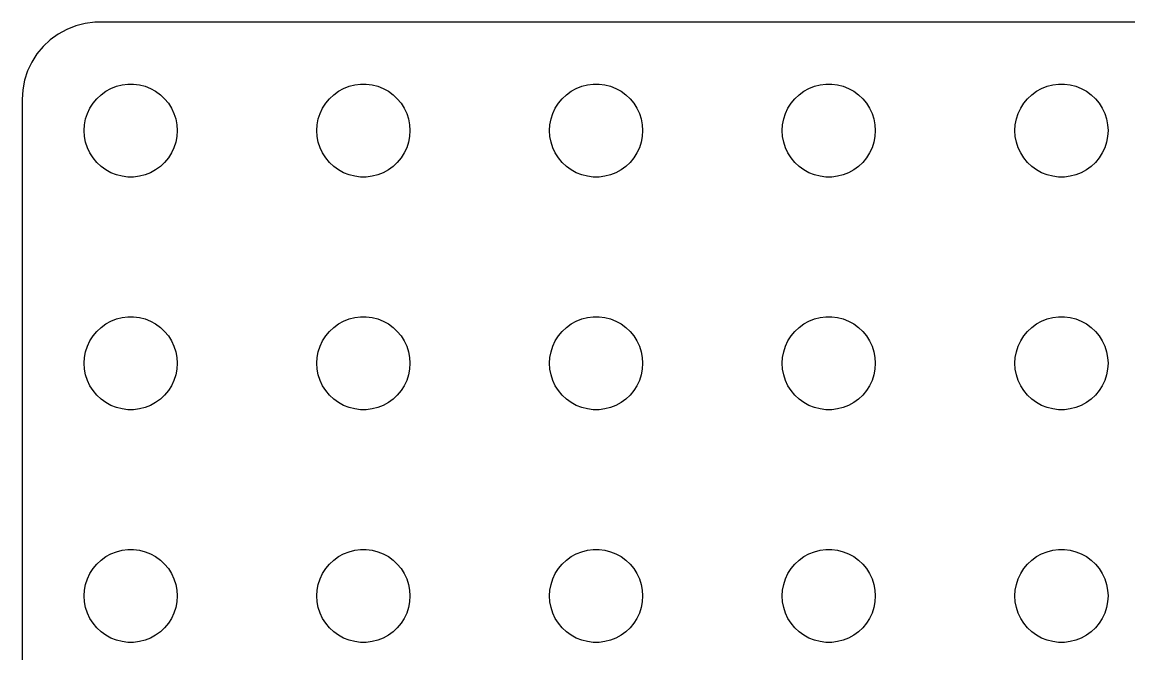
# Model space of a CAD drawing. Header units: metres. Extents: x -134 to 134, y -37 to 37.
# Drawn here: x -134.5 to -63.2, y -3.7 to 37 of the extents above; entities that cross this region are included whole.
import ezdxf

# ---------------------------------------------------------------- set-up
doc = ezdxf.new("R2010")
doc.units = ezdxf.units.M

msp = doc.modelspace()

# ---------------------------------------------------------------- linework, layer by layer
for p, q in [((-131.629, 36.5241), (-132.179, 36.2216)), ((-131.045, 36.7553), (-131.629, 36.5241)), ((-130.437, 36.9114), (-131.045, 36.7553)), ((-129.814, 36.9901), (-130.437, 36.9114)), ((129.814, 36.9901), (-129.814, 36.9901)), ((-132.687, 35.8526), (-133.145, 35.4227)), ((-132.179, 36.2216), (-132.687, 35.8526)), ((-133.145, 35.4227), (-133.545, 34.9389)), ((-133.882, 34.4088), (-134.149, 33.8406)), ((-133.545, 34.9389), (-133.882, 34.4088)), ((-134.149, 33.8406), (-134.343, 33.2434)), ((-134.343, 33.2434), (-134.461, 32.6267)), ((-128.777, 32.7145), (-128.427, 32.8532)), ((-128.427, 32.8532), (-128.062, 32.9469)), ((-128.062, 32.9469), (-127.688, 32.9941)), ((-127.688, 32.9941), (-127.312, 32.9941)), ((-127.312, 32.9941), (-126.938, 32.9469)), ((-126.938, 32.9469), (-126.573, 32.8532)), ((-126.573, 32.8532), (-126.223, 32.7145)), ((-113.777, 32.7145), (-113.427, 32.8532)), ((-113.427, 32.8532), (-113.062, 32.9469)), ((-113.062, 32.9469), (-112.688, 32.9941)), ((-112.688, 32.9941), (-112.312, 32.9941)), ((-112.312, 32.9941), (-111.938, 32.9469)), ((-111.938, 32.9469), (-111.573, 32.8532)), ((-111.573, 32.8532), (-111.223, 32.7145)), ((-98.7773, 32.7145), (-98.427, 32.8532)), ((-98.427, 32.8532), (-98.0621, 32.9469)), ((-98.0621, 32.9469), (-97.6884, 32.9941)), ((-97.6884, 32.9941), (-97.3116, 32.9941)), ((-97.3116, 32.9941), (-96.9379, 32.9469)), ((-96.9379, 32.9469), (-96.573, 32.8532)), ((-96.573, 32.8532), (-96.2227, 32.7145)), ((-83.7773, 32.7145), (-83.427, 32.8532)), ((-83.427, 32.8532), (-83.0621, 32.9469)), ((-83.0621, 32.9469), (-82.6884, 32.9941)), ((-82.6884, 32.9941), (-82.3116, 32.9941)), ((-82.3116, 32.9941), (-81.9379, 32.9469)), ((-81.9379, 32.9469), (-81.573, 32.8532)), ((-81.573, 32.8532), (-81.2227, 32.7145)), ((-68.7773, 32.7145), (-68.427, 32.8532)), ((-68.427, 32.8532), (-68.0621, 32.9469)), ((-68.0621, 32.9469), (-67.6884, 32.9941)), ((-67.6884, 32.9941), (-67.3116, 32.9941)), ((-67.3116, 32.9941), (-66.9379, 32.9469)), ((-66.9379, 32.9469), (-66.573, 32.8532)), ((-66.573, 32.8532), (-66.2227, 32.7145)), ((-134.461, 32.6267), (-134.5, 32)), ((-129.687, 32.0536), (-129.412, 32.3115)), ((-129.412, 32.3115), (-129.107, 32.533)), ((-129.107, 32.533), (-128.777, 32.7145)), ((-126.223, 32.7145), (-125.893, 32.533)), ((-125.893, 32.533), (-125.588, 32.3115)), ((-125.588, 32.3115), (-125.313, 32.0536)), ((-114.687, 32.0536), (-114.412, 32.3115)), ((-114.412, 32.3115), (-114.107, 32.533)), ((-114.107, 32.533), (-113.777, 32.7145)), ((-111.223, 32.7145), (-110.893, 32.533)), ((-110.893, 32.533), (-110.588, 32.3115)), ((-110.588, 32.3115), (-110.313, 32.0536)), ((-99.6869, 32.0536), (-99.4123, 32.3115)), ((-99.4123, 32.3115), (-99.1075, 32.533)), ((-99.1075, 32.533), (-98.7773, 32.7145)), ((-96.2227, 32.7145), (-95.8925, 32.533)), ((-95.8925, 32.533), (-95.5877, 32.3115)), ((-95.5877, 32.3115), (-95.3131, 32.0536)), ((-84.6869, 32.0536), (-84.4123, 32.3115)), ((-84.4123, 32.3115), (-84.1075, 32.533)), ((-84.1075, 32.533), (-83.7773, 32.7145)), ((-81.2227, 32.7145), (-80.8925, 32.533)), ((-80.8925, 32.533), (-80.5877, 32.3115)), ((-80.5877, 32.3115), (-80.3131, 32.0536)), ((-69.6869, 32.0536), (-69.4123, 32.3115)), ((-69.4123, 32.3115), (-69.1075, 32.533)), ((-69.1075, 32.533), (-68.7773, 32.7145)), ((-66.2227, 32.7145), (-65.8925, 32.533)), ((-65.8925, 32.533), (-65.5877, 32.3115)), ((-65.5877, 32.3115), (-65.3131, 32.0536)), ((-134.5, 32), (-134.5, -32)), ((-130.289, 31.1044), (-130.129, 31.4453)), ((-130.129, 31.4453), (-129.927, 31.7634)), ((-129.927, 31.7634), (-129.687, 32.0536)), ((-125.313, 32.0536), (-125.073, 31.7634)), ((-125.073, 31.7634), (-124.871, 31.4453)), ((-124.871, 31.4453), (-124.711, 31.1044)), ((-115.289, 31.1044), (-115.129, 31.4453)), ((-115.129, 31.4453), (-114.927, 31.7634)), ((-114.927, 31.7634), (-114.687, 32.0536)), ((-110.313, 32.0536), (-110.073, 31.7634)), ((-110.073, 31.7634), (-109.871, 31.4453)), ((-109.871, 31.4453), (-109.711, 31.1044)), ((-100.289, 31.1044), (-100.129, 31.4453)), ((-100.129, 31.4453), (-99.927, 31.7634)), ((-99.927, 31.7634), (-99.6869, 32.0536)), ((-95.3131, 32.0536), (-95.073, 31.7634)), ((-95.073, 31.7634), (-94.8711, 31.4453)), ((-94.8711, 31.4453), (-94.7107, 31.1044)), ((-85.2893, 31.1044), (-85.1289, 31.4453)), ((-85.1289, 31.4453), (-84.927, 31.7634)), ((-84.927, 31.7634), (-84.6869, 32.0536)), ((-80.3131, 32.0536), (-80.073, 31.7634)), ((-80.073, 31.7634), (-79.8711, 31.4453)), ((-79.8711, 31.4453), (-79.7107, 31.1044)), ((-70.2893, 31.1044), (-70.1289, 31.4453)), ((-70.1289, 31.4453), (-69.927, 31.7634)), ((-69.927, 31.7634), (-69.6869, 32.0536)), ((-65.3131, 32.0536), (-65.073, 31.7634)), ((-65.073, 31.7634), (-64.8711, 31.4453)), ((-64.8711, 31.4453), (-64.7107, 31.1044)), ((-130.476, 30.376), (-130.406, 30.7461)), ((-130.406, 30.7461), (-130.289, 31.1044)), ((-124.711, 31.1044), (-124.594, 30.7461)), ((-124.594, 30.7461), (-124.524, 30.376)), ((-115.476, 30.376), (-115.406, 30.7461)), ((-115.406, 30.7461), (-115.289, 31.1044)), ((-109.711, 31.1044), (-109.594, 30.7461)), ((-109.594, 30.7461), (-109.524, 30.376)), ((-100.476, 30.376), (-100.406, 30.7461)), ((-100.406, 30.7461), (-100.289, 31.1044)), ((-94.7107, 31.1044), (-94.5943, 30.7461)), ((-94.5943, 30.7461), (-94.5237, 30.376)), ((-85.4763, 30.376), (-85.4057, 30.7461)), ((-85.4057, 30.7461), (-85.2893, 31.1044)), ((-79.7107, 31.1044), (-79.5943, 30.7461)), ((-79.5943, 30.7461), (-79.5237, 30.376)), ((-70.4763, 30.376), (-70.4057, 30.7461)), ((-70.4057, 30.7461), (-70.2893, 31.1044)), ((-64.7107, 31.1044), (-64.5943, 30.7461)), ((-64.5943, 30.7461), (-64.5237, 30.376)), ((-130.5, 30), (-130.476, 30.376)), ((-130.476, 29.624), (-130.5, 30)), ((-124.524, 30.376), (-124.5, 30)), ((-124.5, 30), (-124.524, 29.624)), ((-115.5, 30), (-115.476, 30.376)), ((-115.476, 29.624), (-115.5, 30)), ((-109.524, 30.376), (-109.5, 30)), ((-109.5, 30), (-109.524, 29.624)), ((-100.5, 30), (-100.476, 30.376)), ((-100.476, 29.624), (-100.5, 30)), ((-94.5237, 30.376), (-94.5, 30)), ((-94.5, 30), (-94.5237, 29.624)), ((-85.5, 30), (-85.4763, 30.376)), ((-85.4763, 29.624), (-85.5, 30)), ((-79.5237, 30.376), (-79.5, 30)), ((-79.5, 30), (-79.5237, 29.624)), ((-70.5, 30), (-70.4763, 30.376)), ((-70.4763, 29.624), (-70.5, 30)), ((-64.5237, 30.376), (-64.5, 30)), ((-64.5, 30), (-64.5237, 29.624)), ((-130.406, 29.2539), (-130.476, 29.624)), ((-130.289, 28.8956), (-130.406, 29.2539)), ((-124.594, 29.2539), (-124.711, 28.8956)), ((-124.524, 29.624), (-124.594, 29.2539)), ((-115.406, 29.2539), (-115.476, 29.624)), ((-115.289, 28.8956), (-115.406, 29.2539)), ((-109.594, 29.2539), (-109.711, 28.8956)), ((-109.524, 29.624), (-109.594, 29.2539)), ((-100.406, 29.2539), (-100.476, 29.624)), ((-100.289, 28.8956), (-100.406, 29.2539)), ((-94.5943, 29.2539), (-94.7107, 28.8956)), ((-94.5237, 29.624), (-94.5943, 29.2539)), ((-85.4057, 29.2539), (-85.4763, 29.624)), ((-85.2893, 28.8956), (-85.4057, 29.2539)), ((-79.5943, 29.2539), (-79.7107, 28.8956)), ((-79.5237, 29.624), (-79.5943, 29.2539)), ((-70.4057, 29.2539), (-70.4763, 29.624)), ((-70.2893, 28.8956), (-70.4057, 29.2539)), ((-64.5943, 29.2539), (-64.7107, 28.8956)), ((-64.5237, 29.624), (-64.5943, 29.2539)), ((-130.129, 28.5547), (-130.289, 28.8956)), ((-129.927, 28.2366), (-130.129, 28.5547)), ((-124.871, 28.5547), (-125.073, 28.2366)), ((-124.711, 28.8956), (-124.871, 28.5547)), ((-115.129, 28.5547), (-115.289, 28.8956)), ((-114.927, 28.2366), (-115.129, 28.5547)), ((-109.871, 28.5547), (-110.073, 28.2366)), ((-109.711, 28.8956), (-109.871, 28.5547)), ((-100.129, 28.5547), (-100.289, 28.8956)), ((-99.927, 28.2366), (-100.129, 28.5547)), ((-94.8711, 28.5547), (-95.073, 28.2366)), ((-94.7107, 28.8956), (-94.8711, 28.5547)), ((-85.1289, 28.5547), (-85.2893, 28.8956)), ((-84.927, 28.2366), (-85.1289, 28.5547)), ((-79.8711, 28.5547), (-80.073, 28.2366)), ((-79.7107, 28.8956), (-79.8711, 28.5547)), ((-70.1289, 28.5547), (-70.2893, 28.8956)), ((-69.927, 28.2366), (-70.1289, 28.5547)), ((-64.8711, 28.5547), (-65.073, 28.2366)), ((-64.7107, 28.8956), (-64.8711, 28.5547)), ((-129.687, 27.9464), (-129.927, 28.2366)), ((-129.412, 27.6884), (-129.687, 27.9464)), ((-125.313, 27.9464), (-125.588, 27.6884)), ((-125.073, 28.2366), (-125.313, 27.9464)), ((-114.687, 27.9464), (-114.927, 28.2366)), ((-114.412, 27.6884), (-114.687, 27.9464)), ((-110.313, 27.9464), (-110.588, 27.6884)), ((-110.073, 28.2366), (-110.313, 27.9464)), ((-99.6869, 27.9464), (-99.927, 28.2366)), ((-99.4123, 27.6884), (-99.6869, 27.9464)), ((-95.3131, 27.9464), (-95.5877, 27.6884)), ((-95.073, 28.2366), (-95.3131, 27.9464)), ((-84.6869, 27.9464), (-84.927, 28.2366)), ((-84.4123, 27.6884), (-84.6869, 27.9464)), ((-80.3131, 27.9464), (-80.5877, 27.6884)), ((-80.073, 28.2366), (-80.3131, 27.9464)), ((-69.6869, 27.9464), (-69.927, 28.2366)), ((-69.4123, 27.6884), (-69.6869, 27.9464)), ((-65.3131, 27.9464), (-65.5877, 27.6884)), ((-65.073, 28.2366), (-65.3131, 27.9464)), ((-129.107, 27.467), (-129.412, 27.6884)), ((-128.777, 27.2855), (-129.107, 27.467)), ((-128.427, 27.1468), (-128.777, 27.2855)), ((-128.062, 27.0531), (-128.427, 27.1468)), ((-126.573, 27.1468), (-126.938, 27.0531)), ((-126.223, 27.2855), (-126.573, 27.1468)), ((-125.893, 27.467), (-126.223, 27.2855)), ((-125.588, 27.6884), (-125.893, 27.467)), ((-114.107, 27.467), (-114.412, 27.6884)), ((-113.777, 27.2855), (-114.107, 27.467)), ((-113.427, 27.1468), (-113.777, 27.2855)), ((-113.062, 27.0531), (-113.427, 27.1468)), ((-111.573, 27.1468), (-111.938, 27.0531)), ((-111.223, 27.2855), (-111.573, 27.1468)), ((-110.893, 27.467), (-111.223, 27.2855)), ((-110.588, 27.6884), (-110.893, 27.467)), ((-99.1075, 27.467), (-99.4123, 27.6884)), ((-98.7773, 27.2855), (-99.1075, 27.467)), ((-98.427, 27.1468), (-98.7773, 27.2855)), ((-98.0621, 27.0531), (-98.427, 27.1468)), ((-96.573, 27.1468), (-96.9379, 27.0531)), ((-96.2227, 27.2855), (-96.573, 27.1468)), ((-95.8925, 27.467), (-96.2227, 27.2855)), ((-95.5877, 27.6884), (-95.8925, 27.467)), ((-84.1075, 27.467), (-84.4123, 27.6884)), ((-83.7773, 27.2855), (-84.1075, 27.467)), ((-83.427, 27.1468), (-83.7773, 27.2855)), ((-83.0621, 27.0531), (-83.427, 27.1468)), ((-81.573, 27.1468), (-81.9379, 27.0531)), ((-81.2227, 27.2855), (-81.573, 27.1468)), ((-80.8925, 27.467), (-81.2227, 27.2855)), ((-80.5877, 27.6884), (-80.8925, 27.467)), ((-69.1075, 27.467), (-69.4123, 27.6884)), ((-68.7773, 27.2855), (-69.1075, 27.467)), ((-68.427, 27.1468), (-68.7773, 27.2855)), ((-68.0621, 27.0531), (-68.427, 27.1468)), ((-66.573, 27.1468), (-66.9379, 27.0531)), ((-66.2227, 27.2855), (-66.573, 27.1468)), ((-65.8925, 27.467), (-66.2227, 27.2855)), ((-65.5877, 27.6884), (-65.8925, 27.467)), ((-127.688, 27.0059), (-128.062, 27.0531)), ((-127.312, 27.0059), (-127.688, 27.0059)), ((-126.938, 27.0531), (-127.312, 27.0059)), ((-112.688, 27.0059), (-113.062, 27.0531)), ((-112.312, 27.0059), (-112.688, 27.0059)), ((-111.938, 27.0531), (-112.312, 27.0059)), ((-97.6884, 27.0059), (-98.0621, 27.0531)), ((-97.3116, 27.0059), (-97.6884, 27.0059)), ((-96.9379, 27.0531), (-97.3116, 27.0059)), ((-82.6884, 27.0059), (-83.0621, 27.0531)), ((-82.3116, 27.0059), (-82.6884, 27.0059)), ((-81.9379, 27.0531), (-82.3116, 27.0059)), ((-67.6884, 27.0059), (-68.0621, 27.0531)), ((-67.3116, 27.0059), (-67.6884, 27.0059)), ((-66.9379, 27.0531), (-67.3116, 27.0059)), ((-128.777, 17.7145), (-128.427, 17.8532)), ((-128.427, 17.8532), (-128.062, 17.9469)), ((-128.062, 17.9469), (-127.688, 17.9941)), ((-127.688, 17.9941), (-127.312, 17.9941)), ((-127.312, 17.9941), (-126.938, 17.9469)), ((-126.938, 17.9469), (-126.573, 17.8532)), ((-126.573, 17.8532), (-126.223, 17.7145)), ((-113.777, 17.7145), (-113.427, 17.8532)), ((-113.427, 17.8532), (-113.062, 17.9469)), ((-113.062, 17.9469), (-112.688, 17.9941)), ((-112.688, 17.9941), (-112.312, 17.9941)), ((-112.312, 17.9941), (-111.938, 17.9469)), ((-111.938, 17.9469), (-111.573, 17.8532)), ((-111.573, 17.8532), (-111.223, 17.7145)), ((-98.7773, 17.7145), (-98.427, 17.8532)), ((-98.427, 17.8532), (-98.0621, 17.9469)), ((-98.0621, 17.9469), (-97.6884, 17.9941)), ((-97.6884, 17.9941), (-97.3116, 17.9941)), ((-97.3116, 17.9941), (-96.9379, 17.9469)), ((-96.9379, 17.9469), (-96.573, 17.8532)), ((-96.573, 17.8532), (-96.2227, 17.7145)), ((-83.7773, 17.7145), (-83.427, 17.8532)), ((-83.427, 17.8532), (-83.0621, 17.9469)), ((-83.0621, 17.9469), (-82.6884, 17.9941)), ((-82.6884, 17.9941), (-82.3116, 17.9941)), ((-82.3116, 17.9941), (-81.9379, 17.9469)), ((-81.9379, 17.9469), (-81.573, 17.8532)), ((-81.573, 17.8532), (-81.2227, 17.7145)), ((-68.7773, 17.7145), (-68.427, 17.8532)), ((-68.427, 17.8532), (-68.0621, 17.9469)), ((-68.0621, 17.9469), (-67.6884, 17.9941)), ((-67.6884, 17.9941), (-67.3116, 17.9941)), ((-67.3116, 17.9941), (-66.9379, 17.9469)), ((-66.9379, 17.9469), (-66.573, 17.8532)), ((-66.573, 17.8532), (-66.2227, 17.7145)), ((-129.687, 17.0536), (-129.412, 17.3115)), ((-129.412, 17.3115), (-129.107, 17.533)), ((-129.107, 17.533), (-128.777, 17.7145)), ((-126.223, 17.7145), (-125.893, 17.533)), ((-125.893, 17.533), (-125.588, 17.3115)), ((-125.588, 17.3115), (-125.313, 17.0536)), ((-114.687, 17.0536), (-114.412, 17.3115)), ((-114.412, 17.3115), (-114.107, 17.533)), ((-114.107, 17.533), (-113.777, 17.7145)), ((-111.223, 17.7145), (-110.893, 17.533)), ((-110.893, 17.533), (-110.588, 17.3115)), ((-110.588, 17.3115), (-110.313, 17.0536)), ((-99.6869, 17.0536), (-99.4123, 17.3115)), ((-99.4123, 17.3115), (-99.1075, 17.533)), ((-99.1075, 17.533), (-98.7773, 17.7145)), ((-96.2227, 17.7145), (-95.8925, 17.533)), ((-95.8925, 17.533), (-95.5877, 17.3115)), ((-95.5877, 17.3115), (-95.3131, 17.0536)), ((-84.6869, 17.0536), (-84.4123, 17.3115)), ((-84.4123, 17.3115), (-84.1075, 17.533)), ((-84.1075, 17.533), (-83.7773, 17.7145)), ((-81.2227, 17.7145), (-80.8925, 17.533)), ((-80.8925, 17.533), (-80.5877, 17.3115)), ((-80.5877, 17.3115), (-80.3131, 17.0536)), ((-69.6869, 17.0536), (-69.4123, 17.3115)), ((-69.4123, 17.3115), (-69.1075, 17.533)), ((-69.1075, 17.533), (-68.7773, 17.7145)), ((-66.2227, 17.7145), (-65.8925, 17.533)), ((-65.8925, 17.533), (-65.5877, 17.3115)), ((-65.5877, 17.3115), (-65.3131, 17.0536)), ((-130.289, 16.1044), (-130.129, 16.4453)), ((-130.129, 16.4453), (-129.927, 16.7634)), ((-129.927, 16.7634), (-129.687, 17.0536)), ((-125.313, 17.0536), (-125.073, 16.7634)), ((-125.073, 16.7634), (-124.871, 16.4453)), ((-124.871, 16.4453), (-124.711, 16.1044)), ((-115.289, 16.1044), (-115.129, 16.4453)), ((-115.129, 16.4453), (-114.927, 16.7634)), ((-114.927, 16.7634), (-114.687, 17.0536)), ((-110.313, 17.0536), (-110.073, 16.7634)), ((-110.073, 16.7634), (-109.871, 16.4453)), ((-109.871, 16.4453), (-109.711, 16.1044)), ((-100.289, 16.1044), (-100.129, 16.4453)), ((-100.129, 16.4453), (-99.927, 16.7634)), ((-99.927, 16.7634), (-99.6869, 17.0536)), ((-95.3131, 17.0536), (-95.073, 16.7634)), ((-95.073, 16.7634), (-94.8711, 16.4453)), ((-94.8711, 16.4453), (-94.7107, 16.1044)), ((-85.2893, 16.1044), (-85.1289, 16.4453)), ((-85.1289, 16.4453), (-84.927, 16.7634)), ((-84.927, 16.7634), (-84.6869, 17.0536)), ((-80.3131, 17.0536), (-80.073, 16.7634)), ((-80.073, 16.7634), (-79.8711, 16.4453)), ((-79.8711, 16.4453), (-79.7107, 16.1044)), ((-70.2893, 16.1044), (-70.1289, 16.4453)), ((-70.1289, 16.4453), (-69.927, 16.7634)), ((-69.927, 16.7634), (-69.6869, 17.0536)), ((-65.3131, 17.0536), (-65.073, 16.7634)), ((-65.073, 16.7634), (-64.8711, 16.4453)), ((-64.8711, 16.4453), (-64.7107, 16.1044)), ((-130.476, 15.376), (-130.406, 15.7461)), ((-130.406, 15.7461), (-130.289, 16.1044)), ((-124.711, 16.1044), (-124.594, 15.7461)), ((-124.594, 15.7461), (-124.524, 15.376)), ((-115.476, 15.376), (-115.406, 15.7461)), ((-115.406, 15.7461), (-115.289, 16.1044)), ((-109.711, 16.1044), (-109.594, 15.7461)), ((-109.594, 15.7461), (-109.524, 15.376)), ((-100.476, 15.376), (-100.406, 15.7461)), ((-100.406, 15.7461), (-100.289, 16.1044)), ((-94.7107, 16.1044), (-94.5943, 15.7461)), ((-94.5943, 15.7461), (-94.5237, 15.376)), ((-85.4763, 15.376), (-85.4057, 15.7461)), ((-85.4057, 15.7461), (-85.2893, 16.1044)), ((-79.7107, 16.1044), (-79.5943, 15.7461)), ((-79.5943, 15.7461), (-79.5237, 15.376)), ((-70.4763, 15.376), (-70.4057, 15.7461)), ((-70.4057, 15.7461), (-70.2893, 16.1044)), ((-64.7107, 16.1044), (-64.5943, 15.7461)), ((-64.5943, 15.7461), (-64.5237, 15.376)), ((-130.5, 15), (-130.476, 15.376)), ((-130.476, 14.624), (-130.5, 15)), ((-124.524, 15.376), (-124.5, 15)), ((-124.5, 15), (-124.524, 14.624)), ((-115.5, 15), (-115.476, 15.376)), ((-115.476, 14.624), (-115.5, 15)), ((-109.524, 15.376), (-109.5, 15)), ((-109.5, 15), (-109.524, 14.624)), ((-100.5, 15), (-100.476, 15.376)), ((-100.476, 14.624), (-100.5, 15)), ((-94.5237, 15.376), (-94.5, 15)), ((-94.5, 15), (-94.5237, 14.624)), ((-85.5, 15), (-85.4763, 15.376)), ((-85.4763, 14.624), (-85.5, 15)), ((-79.5237, 15.376), (-79.5, 15)), ((-79.5, 15), (-79.5237, 14.624)), ((-70.5, 15), (-70.4763, 15.376)), ((-70.4763, 14.624), (-70.5, 15)), ((-64.5237, 15.376), (-64.5, 15)), ((-64.5, 15), (-64.5237, 14.624)), ((-130.406, 14.2539), (-130.476, 14.624)), ((-124.524, 14.624), (-124.594, 14.2539)), ((-115.406, 14.2539), (-115.476, 14.624)), ((-109.524, 14.624), (-109.594, 14.2539)), ((-100.406, 14.2539), (-100.476, 14.624)), ((-94.5237, 14.624), (-94.5943, 14.2539)), ((-85.4057, 14.2539), (-85.4763, 14.624)), ((-79.5237, 14.624), (-79.5943, 14.2539)), ((-70.4057, 14.2539), (-70.4763, 14.624)), ((-64.5237, 14.624), (-64.5943, 14.2539)), ((-130.289, 13.8956), (-130.406, 14.2539)), ((-130.129, 13.5547), (-130.289, 13.8956)), ((-124.711, 13.8956), (-124.871, 13.5547)), ((-124.594, 14.2539), (-124.711, 13.8956)), ((-115.289, 13.8956), (-115.406, 14.2539)), ((-115.129, 13.5547), (-115.289, 13.8956)), ((-109.711, 13.8956), (-109.871, 13.5547)), ((-109.594, 14.2539), (-109.711, 13.8956)), ((-100.289, 13.8956), (-100.406, 14.2539)), ((-100.129, 13.5547), (-100.289, 13.8956)), ((-94.7107, 13.8956), (-94.8711, 13.5547)), ((-94.5943, 14.2539), (-94.7107, 13.8956)), ((-85.2893, 13.8956), (-85.4057, 14.2539)), ((-85.1289, 13.5547), (-85.2893, 13.8956)), ((-79.7107, 13.8956), (-79.8711, 13.5547)), ((-79.5943, 14.2539), (-79.7107, 13.8956)), ((-70.2893, 13.8956), (-70.4057, 14.2539)), ((-70.1289, 13.5547), (-70.2893, 13.8956)), ((-64.7107, 13.8956), (-64.8711, 13.5547)), ((-64.5943, 14.2539), (-64.7107, 13.8956)), ((-129.927, 13.2366), (-130.129, 13.5547)), ((-129.687, 12.9464), (-129.927, 13.2366)), ((-129.412, 12.6884), (-129.687, 12.9464)), ((-125.313, 12.9464), (-125.588, 12.6884)), ((-125.073, 13.2366), (-125.313, 12.9464)), ((-124.871, 13.5547), (-125.073, 13.2366)), ((-114.927, 13.2366), (-115.129, 13.5547)), ((-114.687, 12.9464), (-114.927, 13.2366)), ((-114.412, 12.6884), (-114.687, 12.9464)), ((-110.313, 12.9464), (-110.588, 12.6884)), ((-110.073, 13.2366), (-110.313, 12.9464)), ((-109.871, 13.5547), (-110.073, 13.2366)), ((-99.927, 13.2366), (-100.129, 13.5547)), ((-99.6869, 12.9464), (-99.927, 13.2366)), ((-99.4123, 12.6884), (-99.6869, 12.9464)), ((-95.3131, 12.9464), (-95.5877, 12.6884)), ((-95.073, 13.2366), (-95.3131, 12.9464)), ((-94.8711, 13.5547), (-95.073, 13.2366)), ((-84.927, 13.2366), (-85.1289, 13.5547)), ((-84.6869, 12.9464), (-84.927, 13.2366)), ((-84.4123, 12.6884), (-84.6869, 12.9464)), ((-80.3131, 12.9464), (-80.5877, 12.6884)), ((-80.073, 13.2366), (-80.3131, 12.9464)), ((-79.8711, 13.5547), (-80.073, 13.2366)), ((-69.927, 13.2366), (-70.1289, 13.5547)), ((-69.6869, 12.9464), (-69.927, 13.2366)), ((-69.4123, 12.6884), (-69.6869, 12.9464)), ((-65.3131, 12.9464), (-65.5877, 12.6884)), ((-65.073, 13.2366), (-65.3131, 12.9464)), ((-64.8711, 13.5547), (-65.073, 13.2366)), ((-129.107, 12.467), (-129.412, 12.6884)), ((-128.777, 12.2855), (-129.107, 12.467)), ((-128.427, 12.1468), (-128.777, 12.2855)), ((-128.062, 12.0531), (-128.427, 12.1468)), ((-126.573, 12.1468), (-126.938, 12.0531)), ((-126.223, 12.2855), (-126.573, 12.1468)), ((-125.893, 12.467), (-126.223, 12.2855)), ((-125.588, 12.6884), (-125.893, 12.467)), ((-114.107, 12.467), (-114.412, 12.6884)), ((-113.777, 12.2855), (-114.107, 12.467)), ((-113.427, 12.1468), (-113.777, 12.2855)), ((-113.062, 12.0531), (-113.427, 12.1468)), ((-111.573, 12.1468), (-111.938, 12.0531)), ((-111.223, 12.2855), (-111.573, 12.1468)), ((-110.893, 12.467), (-111.223, 12.2855)), ((-110.588, 12.6884), (-110.893, 12.467)), ((-99.1075, 12.467), (-99.4123, 12.6884)), ((-98.7773, 12.2855), (-99.1075, 12.467)), ((-98.427, 12.1468), (-98.7773, 12.2855)), ((-98.0621, 12.0531), (-98.427, 12.1468)), ((-96.573, 12.1468), (-96.9379, 12.0531)), ((-96.2227, 12.2855), (-96.573, 12.1468)), ((-95.8925, 12.467), (-96.2227, 12.2855)), ((-95.5877, 12.6884), (-95.8925, 12.467)), ((-84.1075, 12.467), (-84.4123, 12.6884)), ((-83.7773, 12.2855), (-84.1075, 12.467)), ((-83.427, 12.1468), (-83.7773, 12.2855)), ((-83.0621, 12.0531), (-83.427, 12.1468)), ((-81.573, 12.1468), (-81.9379, 12.0531)), ((-81.2227, 12.2855), (-81.573, 12.1468)), ((-80.8925, 12.467), (-81.2227, 12.2855)), ((-80.5877, 12.6884), (-80.8925, 12.467)), ((-69.1075, 12.467), (-69.4123, 12.6884)), ((-68.7773, 12.2855), (-69.1075, 12.467)), ((-68.427, 12.1468), (-68.7773, 12.2855)), ((-68.0621, 12.0531), (-68.427, 12.1468)), ((-66.573, 12.1468), (-66.9379, 12.0531)), ((-66.2227, 12.2855), (-66.573, 12.1468)), ((-65.8925, 12.467), (-66.2227, 12.2855)), ((-65.5877, 12.6884), (-65.8925, 12.467)), ((-127.688, 12.0059), (-128.062, 12.0531)), ((-127.312, 12.0059), (-127.688, 12.0059)), ((-126.938, 12.0531), (-127.312, 12.0059)), ((-112.688, 12.0059), (-113.062, 12.0531)), ((-112.312, 12.0059), (-112.688, 12.0059)), ((-111.938, 12.0531), (-112.312, 12.0059)), ((-97.6884, 12.0059), (-98.0621, 12.0531)), ((-97.3116, 12.0059), (-97.6884, 12.0059)), ((-96.9379, 12.0531), (-97.3116, 12.0059)), ((-82.6884, 12.0059), (-83.0621, 12.0531)), ((-82.3116, 12.0059), (-82.6884, 12.0059)), ((-81.9379, 12.0531), (-82.3116, 12.0059)), ((-67.6884, 12.0059), (-68.0621, 12.0531)), ((-67.3116, 12.0059), (-67.6884, 12.0059)), ((-66.9379, 12.0531), (-67.3116, 12.0059)), ((-128.427, 2.85316), (-128.062, 2.94685)), ((-128.062, 2.94685), (-127.688, 2.99408)), ((-127.688, 2.99408), (-127.312, 2.99408)), ((-127.312, 2.99408), (-126.938, 2.94685)), ((-126.938, 2.94685), (-126.573, 2.85316)), ((-113.427, 2.85316), (-113.062, 2.94685)), ((-113.062, 2.94685), (-112.688, 2.99408)), ((-112.688, 2.99408), (-112.312, 2.99408)), ((-112.312, 2.99408), (-111.938, 2.94685)), ((-111.938, 2.94685), (-111.573, 2.85316)), ((-98.427, 2.85316), (-98.0621, 2.94685)), ((-98.0621, 2.94685), (-97.6884, 2.99408)), ((-97.6884, 2.99408), (-97.3116, 2.99408)), ((-97.3116, 2.99408), (-96.9379, 2.94685)), ((-96.9379, 2.94685), (-96.573, 2.85316)), ((-83.427, 2.85316), (-83.0621, 2.94685)), ((-83.0621, 2.94685), (-82.6884, 2.99408)), ((-82.6884, 2.99408), (-82.3116, 2.99408)), ((-82.3116, 2.99408), (-81.9379, 2.94685)), ((-81.9379, 2.94685), (-81.573, 2.85316)), ((-68.427, 2.85316), (-68.0621, 2.94685)), ((-68.0621, 2.94685), (-67.6884, 2.99408)), ((-67.6884, 2.99408), (-67.3116, 2.99408)), ((-67.3116, 2.99408), (-66.9379, 2.94685)), ((-66.9379, 2.94685), (-66.573, 2.85316)), ((-129.687, 2.05363), (-129.412, 2.31154)), ((-129.412, 2.31154), (-129.107, 2.53297)), ((-129.107, 2.53297), (-128.777, 2.71448)), ((-128.777, 2.71448), (-128.427, 2.85316)), ((-126.573, 2.85316), (-126.223, 2.71448)), ((-126.223, 2.71448), (-125.893, 2.53297)), ((-125.893, 2.53297), (-125.588, 2.31154)), ((-125.588, 2.31154), (-125.313, 2.05363)), ((-114.687, 2.05363), (-114.412, 2.31154)), ((-114.412, 2.31154), (-114.107, 2.53297)), ((-114.107, 2.53297), (-113.777, 2.71448)), ((-113.777, 2.71448), (-113.427, 2.85316)), ((-111.573, 2.85316), (-111.223, 2.71448)), ((-111.223, 2.71448), (-110.893, 2.53297)), ((-110.893, 2.53297), (-110.588, 2.31154)), ((-110.588, 2.31154), (-110.313, 2.05363)), ((-99.6869, 2.05363), (-99.4123, 2.31154)), ((-99.4123, 2.31154), (-99.1075, 2.53297)), ((-99.1075, 2.53297), (-98.7773, 2.71448)), ((-98.7773, 2.71448), (-98.427, 2.85316)), ((-96.573, 2.85316), (-96.2227, 2.71448)), ((-96.2227, 2.71448), (-95.8925, 2.53297)), ((-95.8925, 2.53297), (-95.5877, 2.31154)), ((-95.5877, 2.31154), (-95.3131, 2.05363)), ((-84.6869, 2.05363), (-84.4123, 2.31154)), ((-84.4123, 2.31154), (-84.1075, 2.53297)), ((-84.1075, 2.53297), (-83.7773, 2.71448)), ((-83.7773, 2.71448), (-83.427, 2.85316)), ((-81.573, 2.85316), (-81.2227, 2.71448)), ((-81.2227, 2.71448), (-80.8925, 2.53297)), ((-80.8925, 2.53297), (-80.5877, 2.31154)), ((-80.5877, 2.31154), (-80.3131, 2.05363)), ((-69.6869, 2.05363), (-69.4123, 2.31154)), ((-69.4123, 2.31154), (-69.1075, 2.53297)), ((-69.1075, 2.53297), (-68.7773, 2.71448)), ((-68.7773, 2.71448), (-68.427, 2.85316)), ((-66.573, 2.85316), (-66.2227, 2.71448)), ((-66.2227, 2.71448), (-65.8925, 2.53297)), ((-65.8925, 2.53297), (-65.5877, 2.31154)), ((-65.5877, 2.31154), (-65.3131, 2.05363)), ((-130.289, 1.10437), (-130.129, 1.44525)), ((-130.129, 1.44525), (-129.927, 1.76335)), ((-129.927, 1.76335), (-129.687, 2.05363)), ((-125.313, 2.05363), (-125.073, 1.76335)), ((-125.073, 1.76335), (-124.871, 1.44525)), ((-124.871, 1.44525), (-124.711, 1.10437)), ((-115.289, 1.10437), (-115.129, 1.44525)), ((-115.129, 1.44525), (-114.927, 1.76335)), ((-114.927, 1.76335), (-114.687, 2.05363)), ((-110.313, 2.05363), (-110.073, 1.76335)), ((-110.073, 1.76335), (-109.871, 1.44525)), ((-109.871, 1.44525), (-109.711, 1.10437)), ((-100.289, 1.10437), (-100.129, 1.44525)), ((-100.129, 1.44525), (-99.927, 1.76335)), ((-99.927, 1.76335), (-99.6869, 2.05363)), ((-95.3131, 2.05363), (-95.073, 1.76335)), ((-95.073, 1.76335), (-94.8711, 1.44525)), ((-94.8711, 1.44525), (-94.7107, 1.10437)), ((-85.2893, 1.10437), (-85.1289, 1.44525)), ((-85.1289, 1.44525), (-84.927, 1.76335)), ((-84.927, 1.76335), (-84.6869, 2.05363)), ((-80.3131, 2.05363), (-80.073, 1.76335)), ((-80.073, 1.76335), (-79.8711, 1.44525)), ((-79.8711, 1.44525), (-79.7107, 1.10437)), ((-70.2893, 1.10437), (-70.1289, 1.44525)), ((-70.1289, 1.44525), (-69.927, 1.76335)), ((-69.927, 1.76335), (-69.6869, 2.05363)), ((-65.3131, 2.05363), (-65.073, 1.76335)), ((-65.073, 1.76335), (-64.8711, 1.44525)), ((-64.8711, 1.44525), (-64.7107, 1.10437)), ((-130.476, 0.37599), (-130.406, 0.74606)), ((-130.406, 0.74606), (-130.289, 1.10437)), ((-124.711, 1.10437), (-124.594, 0.74606)), ((-124.594, 0.74606), (-124.524, 0.37599)), ((-115.476, 0.37599), (-115.406, 0.74606)), ((-115.406, 0.74606), (-115.289, 1.10437)), ((-109.711, 1.10437), (-109.594, 0.74606)), ((-109.594, 0.74606), (-109.524, 0.37599)), ((-100.476, 0.37599), (-100.406, 0.74606)), ((-100.406, 0.74606), (-100.289, 1.10437)), ((-94.7107, 1.10437), (-94.5943, 0.74606)), ((-94.5943, 0.74606), (-94.5237, 0.37599)), ((-85.4763, 0.37599), (-85.4057, 0.74606)), ((-85.4057, 0.74606), (-85.2893, 1.10437)), ((-79.7107, 1.10437), (-79.5943, 0.74606)), ((-79.5943, 0.74606), (-79.5237, 0.37599)), ((-70.4763, 0.37599), (-70.4057, 0.74606)), ((-70.4057, 0.74606), (-70.2893, 1.10437)), ((-64.7107, 1.10437), (-64.5943, 0.74606)), ((-64.5943, 0.74606), (-64.5237, 0.37599)), ((-130.5, 0), (-130.476, 0.37599)), ((-130.476, -0.37599), (-130.5, 0)), ((-124.524, 0.37599), (-124.5, 0)), ((-124.5, 0), (-124.524, -0.37599)), ((-115.5, 0), (-115.476, 0.37599)), ((-115.476, -0.37599), (-115.5, 0)), ((-109.524, 0.37599), (-109.5, 0)), ((-109.5, 0), (-109.524, -0.37599)), ((-100.5, 0), (-100.476, 0.37599)), ((-100.476, -0.37599), (-100.5, 0)), ((-94.5237, 0.37599), (-94.5, 0)), ((-94.5, 0), (-94.5237, -0.37599)), ((-85.5, 0), (-85.4763, 0.37599)), ((-85.4763, -0.37599), (-85.5, 0)), ((-79.5237, 0.37599), (-79.5, 0)), ((-79.5, 0), (-79.5237, -0.37599)), ((-70.5, 0), (-70.4763, 0.37599)), ((-70.4763, -0.37599), (-70.5, 0)), ((-64.5237, 0.37599), (-64.5, 0)), ((-64.5, 0), (-64.5237, -0.37599)), ((-130.406, -0.74606), (-130.476, -0.37599)), ((-124.524, -0.37599), (-124.594, -0.74606)), ((-115.406, -0.74606), (-115.476, -0.37599)), ((-109.524, -0.37599), (-109.594, -0.74606)), ((-100.406, -0.74606), (-100.476, -0.37599)), ((-94.5237, -0.37599), (-94.5943, -0.74606)), ((-85.4057, -0.74606), (-85.4763, -0.37599)), ((-79.5237, -0.37599), (-79.5943, -0.74606)), ((-70.4057, -0.74606), (-70.4763, -0.37599)), ((-64.5237, -0.37599), (-64.5943, -0.74606)), ((-130.289, -1.10437), (-130.406, -0.74606)), ((-130.129, -1.44525), (-130.289, -1.10437)), ((-124.711, -1.10437), (-124.871, -1.44525)), ((-124.594, -0.74606), (-124.711, -1.10437)), ((-115.289, -1.10437), (-115.406, -0.74606)), ((-115.129, -1.44525), (-115.289, -1.10437)), ((-109.711, -1.10437), (-109.871, -1.44525)), ((-109.594, -0.74606), (-109.711, -1.10437)), ((-100.289, -1.10437), (-100.406, -0.74606)), ((-100.129, -1.44525), (-100.289, -1.10437)), ((-94.7107, -1.10437), (-94.8711, -1.44525)), ((-94.5943, -0.74606), (-94.7107, -1.10437)), ((-85.2893, -1.10437), (-85.4057, -0.74606)), ((-85.1289, -1.44525), (-85.2893, -1.10437)), ((-79.7107, -1.10437), (-79.8711, -1.44525)), ((-79.5943, -0.74606), (-79.7107, -1.10437)), ((-70.2893, -1.10437), (-70.4057, -0.74606)), ((-70.1289, -1.44525), (-70.2893, -1.10437)), ((-64.7107, -1.10437), (-64.8711, -1.44525)), ((-64.5943, -0.74606), (-64.7107, -1.10437)), ((-129.927, -1.76335), (-130.129, -1.44525)), ((-129.687, -2.05363), (-129.927, -1.76335)), ((-129.412, -2.31154), (-129.687, -2.05363)), ((-125.313, -2.05363), (-125.588, -2.31154)), ((-125.073, -1.76335), (-125.313, -2.05363)), ((-124.871, -1.44525), (-125.073, -1.76335)), ((-114.927, -1.76335), (-115.129, -1.44525)), ((-114.687, -2.05363), (-114.927, -1.76335)), ((-114.412, -2.31154), (-114.687, -2.05363)), ((-110.313, -2.05363), (-110.588, -2.31154)), ((-110.073, -1.76335), (-110.313, -2.05363)), ((-109.871, -1.44525), (-110.073, -1.76335)), ((-99.927, -1.76335), (-100.129, -1.44525)), ((-99.6869, -2.05363), (-99.927, -1.76335)), ((-99.4123, -2.31154), (-99.6869, -2.05363)), ((-95.3131, -2.05363), (-95.5877, -2.31154)), ((-95.073, -1.76335), (-95.3131, -2.05363)), ((-94.8711, -1.44525), (-95.073, -1.76335)), ((-84.927, -1.76335), (-85.1289, -1.44525)), ((-84.6869, -2.05363), (-84.927, -1.76335)), ((-84.4123, -2.31154), (-84.6869, -2.05363)), ((-80.3131, -2.05363), (-80.5877, -2.31154)), ((-80.073, -1.76335), (-80.3131, -2.05363)), ((-79.8711, -1.44525), (-80.073, -1.76335)), ((-69.927, -1.76335), (-70.1289, -1.44525)), ((-69.6869, -2.05363), (-69.927, -1.76335)), ((-69.4123, -2.31154), (-69.6869, -2.05363)), ((-65.3131, -2.05363), (-65.5877, -2.31154)), ((-65.073, -1.76335), (-65.3131, -2.05363)), ((-64.8711, -1.44525), (-65.073, -1.76335)), ((-129.107, -2.53297), (-129.412, -2.31154)), ((-128.777, -2.71448), (-129.107, -2.53297)), ((-128.427, -2.85316), (-128.777, -2.71448)), ((-128.062, -2.94685), (-128.427, -2.85316)), ((-126.573, -2.85316), (-126.938, -2.94685)), ((-126.223, -2.71448), (-126.573, -2.85316)), ((-125.893, -2.53297), (-126.223, -2.71448)), ((-125.588, -2.31154), (-125.893, -2.53297)), ((-114.107, -2.53297), (-114.412, -2.31154)), ((-113.777, -2.71448), (-114.107, -2.53297)), ((-113.427, -2.85316), (-113.777, -2.71448)), ((-113.062, -2.94685), (-113.427, -2.85316)), ((-111.573, -2.85316), (-111.938, -2.94685)), ((-111.223, -2.71448), (-111.573, -2.85316)), ((-110.893, -2.53297), (-111.223, -2.71448)), ((-110.588, -2.31154), (-110.893, -2.53297)), ((-99.1075, -2.53297), (-99.4123, -2.31154)), ((-98.7773, -2.71448), (-99.1075, -2.53297)), ((-98.427, -2.85316), (-98.7773, -2.71448)), ((-98.0621, -2.94685), (-98.427, -2.85316)), ((-96.573, -2.85316), (-96.9379, -2.94685)), ((-96.2227, -2.71448), (-96.573, -2.85316)), ((-95.8925, -2.53297), (-96.2227, -2.71448)), ((-95.5877, -2.31154), (-95.8925, -2.53297)), ((-84.1075, -2.53297), (-84.4123, -2.31154)), ((-83.7773, -2.71448), (-84.1075, -2.53297)), ((-83.427, -2.85316), (-83.7773, -2.71448)), ((-83.0621, -2.94685), (-83.427, -2.85316)), ((-81.573, -2.85316), (-81.9379, -2.94685)), ((-81.2227, -2.71448), (-81.573, -2.85316)), ((-80.8925, -2.53297), (-81.2227, -2.71448)), ((-80.5877, -2.31154), (-80.8925, -2.53297)), ((-69.1075, -2.53297), (-69.4123, -2.31154)), ((-68.7773, -2.71448), (-69.1075, -2.53297)), ((-68.427, -2.85316), (-68.7773, -2.71448)), ((-68.0621, -2.94685), (-68.427, -2.85316)), ((-66.573, -2.85316), (-66.9379, -2.94685)), ((-66.2227, -2.71448), (-66.573, -2.85316)), ((-65.8925, -2.53297), (-66.2227, -2.71448)), ((-65.5877, -2.31154), (-65.8925, -2.53297)), ((-127.688, -2.99408), (-128.062, -2.94685)), ((-127.312, -2.99408), (-127.688, -2.99408)), ((-126.938, -2.94685), (-127.312, -2.99408)), ((-112.688, -2.99408), (-113.062, -2.94685)), ((-112.312, -2.99408), (-112.688, -2.99408)), ((-111.938, -2.94685), (-112.312, -2.99408)), ((-97.6884, -2.99408), (-98.0621, -2.94685)), ((-97.3116, -2.99408), (-97.6884, -2.99408)), ((-96.9379, -2.94685), (-97.3116, -2.99408)), ((-82.6884, -2.99408), (-83.0621, -2.94685)), ((-82.3116, -2.99408), (-82.6884, -2.99408)), ((-81.9379, -2.94685), (-82.3116, -2.99408)), ((-67.6884, -2.99408), (-68.0621, -2.94685)), ((-67.3116, -2.99408), (-67.6884, -2.99408)), ((-66.9379, -2.94685), (-67.3116, -2.99408))]:
    msp.add_line(p, q)

doc.saveas('drawing.dxf')
